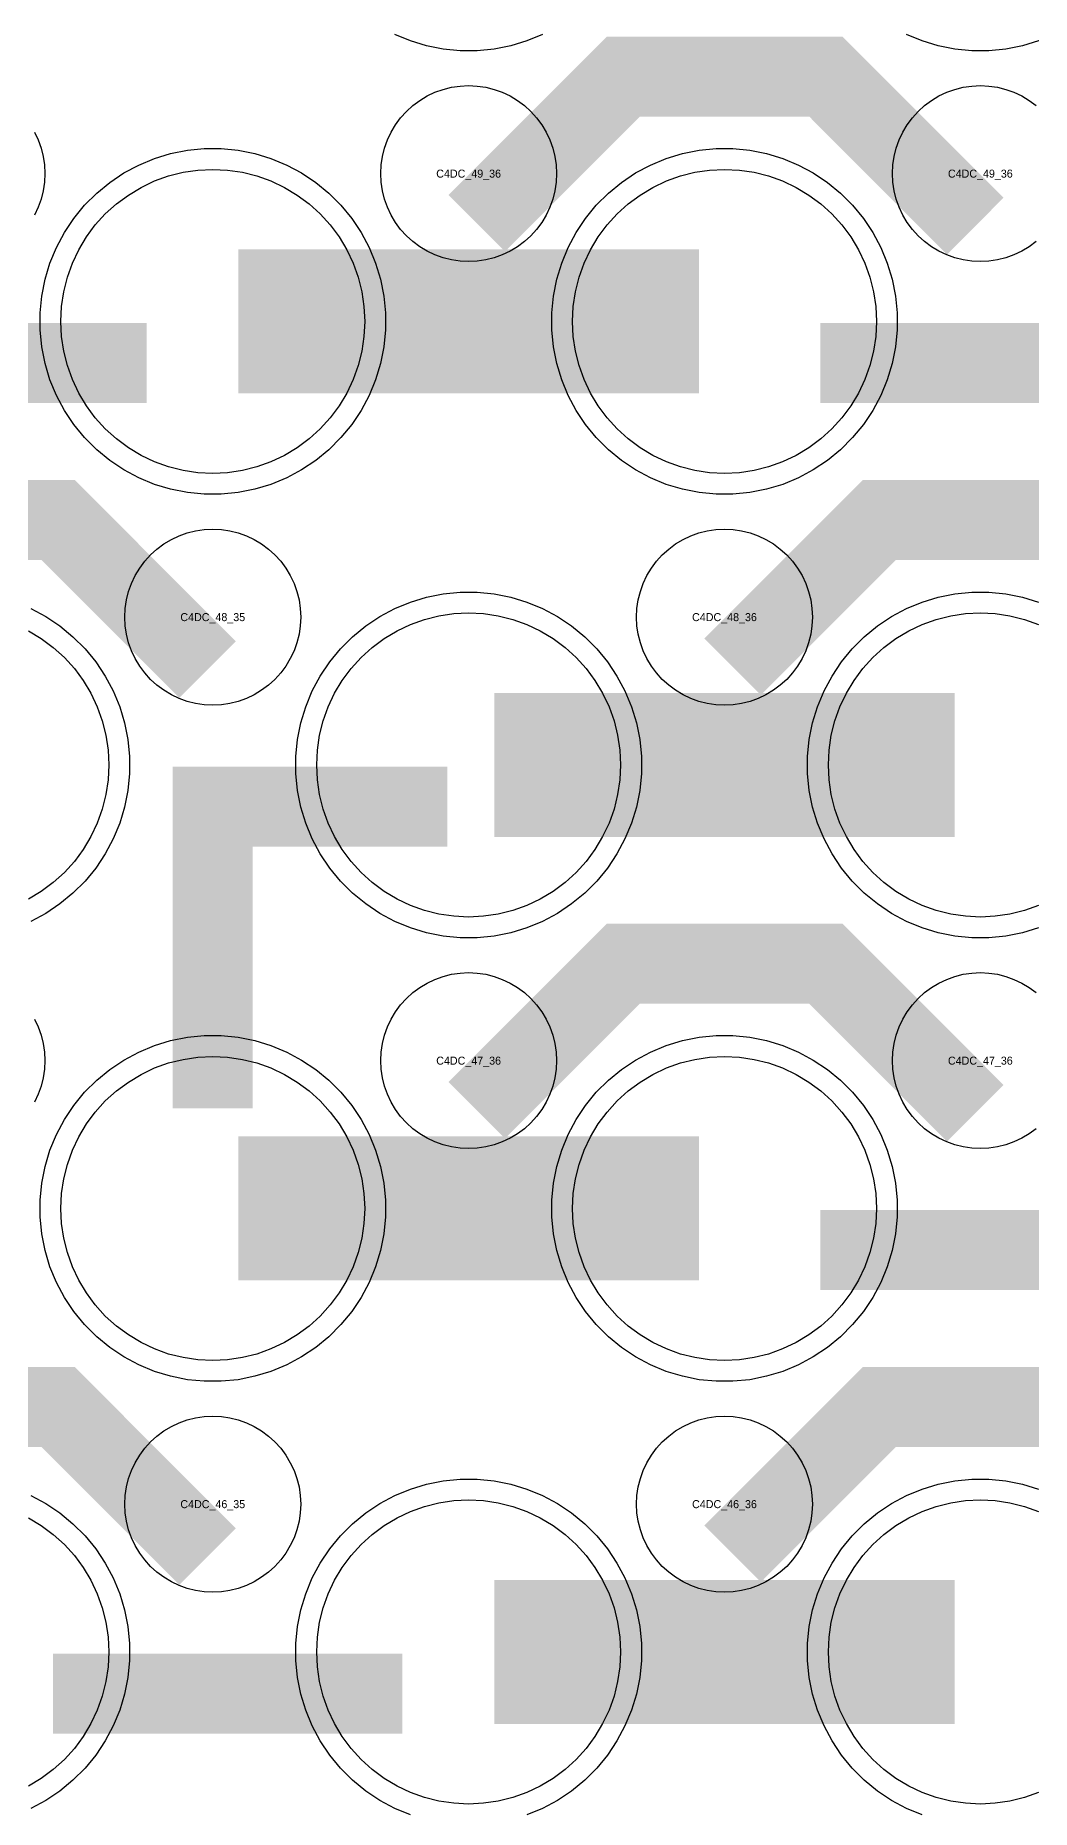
# Model space of a CAD drawing. Extents: x -11880 to 11880, y -14992 to 14992.
# Drawn here: x -615 to -304, y -8515 to -7961 of the extents above; entities that cross this region are included whole.
import ezdxf
from ezdxf.enums import TextEntityAlignment as Align

# ---------------------------------------------------------------- set-up
doc = ezdxf.new("R2010")
doc.units = 0
doc.header["$MEASUREMENT"] = 0
for name, color, linetype in [('GDS_775_DT_237', 138, 'CONTINUOUS'), ('RDL1_FS', 34, 'CONTINUOUS'), ('RDL_BS', 160, 'CONTINUOUS')]:
    doc.layers.add(name, color=color, linetype=linetype)

msp = doc.modelspace()

# ---------------------------------------------------------------- linework, layer by layer
at = {"layer": 'RDL1_FS', "color": 241, "true_color": 0xf7abae}
for points in [[(-560, -8097.434), (-564.657, -8097.205), (-569.268, -8096.521), (-573.791, -8095.389), (-578.181, -8093.817), (-582.395, -8091.825), (-586.395, -8089.427), (-590.14, -8086.649), (-593.594, -8083.519), (-596.724, -8080.065), (-599.502, -8076.32), (-601.9, -8072.32), (-603.892, -8068.106), (-605.464, -8063.716), (-606.596, -8059.193), (-607.28, -8054.582), (-607.509, -8049.925), (-607.28, -8045.268), (-606.596, -8040.657), (-605.464, -8036.134), (-603.892, -8031.744), (-601.9, -8027.53), (-599.502, -8023.53), (-596.724, -8019.785), (-593.594, -8016.331), (-590.14, -8013.201), (-586.395, -8010.423), (-582.395, -8008.025), (-578.181, -8006.033), (-573.791, -8004.461), (-569.268, -8003.329), (-564.657, -8002.645), (-560, -8002.416), (-555.343, -8002.645), (-550.732, -8003.329), (-546.209, -8004.461), (-541.819, -8006.033), (-537.605, -8008.025), (-533.605, -8010.423), (-529.86, -8013.201), (-526.406, -8016.331), (-523.276, -8019.785), (-520.498, -8023.53), (-518.1, -8027.53), (-516.108, -8031.744), (-514.536, -8036.134), (-513.404, -8040.657), (-512.72, -8045.268), (-512.491, -8049.925), (-512.72, -8054.582), (-513.404, -8059.193), (-514.536, -8063.716), (-516.108, -8068.106), (-518.1, -8072.32), (-520.498, -8076.32), (-523.276, -8080.065), (-526.406, -8083.519), (-529.86, -8086.649), (-533.605, -8089.427), (-537.605, -8091.825), (-541.819, -8093.817), (-546.209, -8095.389), (-550.732, -8096.521), (-555.343, -8097.205)], [(-400, -8097.434), (-404.657, -8097.205), (-409.268, -8096.521), (-413.791, -8095.389), (-418.181, -8093.817), (-422.395, -8091.825), (-426.395, -8089.427), (-430.14, -8086.649), (-433.594, -8083.519), (-436.724, -8080.065), (-439.502, -8076.32), (-441.9, -8072.32), (-443.892, -8068.106), (-445.464, -8063.716), (-446.596, -8059.193), (-447.28, -8054.582), (-447.509, -8049.925), (-447.28, -8045.268), (-446.596, -8040.657), (-445.464, -8036.134), (-443.892, -8031.744), (-441.9, -8027.53), (-439.502, -8023.53), (-436.724, -8019.785), (-433.594, -8016.331), (-430.14, -8013.201), (-426.395, -8010.423), (-422.395, -8008.025), (-418.181, -8006.033), (-413.791, -8004.461), (-409.268, -8003.329), (-404.657, -8002.645), (-400, -8002.416), (-395.343, -8002.645), (-390.732, -8003.329), (-386.209, -8004.461), (-381.819, -8006.033), (-377.605, -8008.025), (-373.605, -8010.423), (-369.86, -8013.201), (-366.406, -8016.331), (-363.276, -8019.785), (-360.498, -8023.53), (-358.1, -8027.53), (-356.108, -8031.744), (-354.536, -8036.134), (-353.404, -8040.657), (-352.72, -8045.268), (-352.491, -8049.925), (-352.72, -8054.582), (-353.404, -8059.193), (-354.536, -8063.716), (-356.108, -8068.106), (-358.1, -8072.32), (-360.498, -8076.32), (-363.276, -8080.065), (-366.406, -8083.519), (-369.86, -8086.649), (-373.605, -8089.427), (-377.605, -8091.825), (-381.819, -8093.817), (-386.209, -8095.389), (-390.732, -8096.521), (-395.343, -8097.205)], [(-480, -8513.124), (-484.657, -8512.895), (-489.268, -8512.211), (-493.791, -8511.079), (-498.181, -8509.507), (-502.395, -8507.515), (-506.395, -8505.117), (-510.14, -8502.339), (-513.594, -8499.209), (-516.724, -8495.755), (-519.502, -8492.01), (-521.9, -8488.01), (-523.892, -8483.796), (-525.464, -8479.406), (-526.596, -8474.883), (-527.28, -8470.272), (-527.509, -8465.615), (-527.28, -8460.958), (-526.596, -8456.347), (-525.464, -8451.824), (-523.892, -8447.434), (-521.9, -8443.22), (-519.502, -8439.22), (-516.724, -8435.475), (-513.594, -8432.021), (-510.14, -8428.891), (-506.395, -8426.113), (-502.395, -8423.715), (-498.181, -8421.723), (-493.791, -8420.151), (-489.268, -8419.019), (-484.657, -8418.335), (-480, -8418.106), (-475.343, -8418.335), (-470.732, -8419.019), (-466.209, -8420.151), (-461.819, -8421.723), (-457.605, -8423.715), (-453.605, -8426.113), (-449.86, -8428.891), (-446.406, -8432.021), (-443.276, -8435.475), (-440.498, -8439.22), (-438.1, -8443.22), (-436.108, -8447.434), (-434.536, -8451.824), (-433.404, -8456.347), (-432.72, -8460.958), (-432.491, -8465.615), (-432.72, -8470.272), (-433.404, -8474.883), (-434.536, -8479.406), (-436.108, -8483.796), (-438.1, -8488.01), (-440.498, -8492.01), (-443.276, -8495.755), (-446.406, -8499.209), (-449.86, -8502.339), (-453.605, -8505.117), (-457.605, -8507.515), (-461.819, -8509.507), (-466.209, -8511.079), (-470.732, -8512.211), (-475.343, -8512.895)]]:
    msp.add_lwpolyline(points, close=True, dxfattribs=at)
for points in [[(-551.998, -8049.925, 45, 45, 0), (-479.998, -8049.925, 45, 45, 0)], [(-479.998, -8049.925, 45, 45, 0), (-407.998, -8049.925, 45, 45, 0)], [(-471.998, -8465.615, 45, 45, 0), (-399.998, -8465.615, 45, 45, 0)], [(-399.998, -8465.615, 45, 45, 0), (-327.998, -8465.615, 45, 45, 0)]]:
    msp.add_lwpolyline(points, format="xyseb", dxfattribs=at)
at = {"layer": 'RDL1_FS'}
for points in [[(-480, -8235.999), (-484.657, -8235.77), (-489.268, -8235.086), (-493.791, -8233.954), (-498.181, -8232.382), (-502.395, -8230.39), (-506.395, -8227.992), (-510.14, -8225.214), (-513.594, -8222.084), (-516.724, -8218.63), (-519.502, -8214.885), (-521.9, -8210.885), (-523.892, -8206.671), (-525.464, -8202.281), (-526.596, -8197.758), (-527.28, -8193.147), (-527.509, -8188.49), (-527.28, -8183.833), (-526.596, -8179.222), (-525.464, -8174.699), (-523.892, -8170.309), (-521.9, -8166.095), (-519.502, -8162.095), (-516.724, -8158.35), (-513.594, -8154.896), (-510.14, -8151.766), (-506.395, -8148.988), (-502.395, -8146.59), (-498.181, -8144.598), (-493.791, -8143.026), (-489.268, -8141.894), (-484.657, -8141.21), (-480, -8140.981), (-475.343, -8141.21), (-470.732, -8141.894), (-466.209, -8143.026), (-461.819, -8144.598), (-457.605, -8146.59), (-453.605, -8148.988), (-449.86, -8151.766), (-446.406, -8154.896), (-443.276, -8158.35), (-440.498, -8162.095), (-438.1, -8166.095), (-436.108, -8170.309), (-434.536, -8174.699), (-433.404, -8179.222), (-432.72, -8183.833), (-432.491, -8188.49), (-432.72, -8193.147), (-433.404, -8197.758), (-434.536, -8202.281), (-436.108, -8206.671), (-438.1, -8210.885), (-440.498, -8214.885), (-443.276, -8218.63), (-446.406, -8222.084), (-449.86, -8225.214), (-453.605, -8227.992), (-457.605, -8230.39), (-461.819, -8232.382), (-466.209, -8233.954), (-470.732, -8235.086), (-475.343, -8235.77)], [(-560, -8374.564), (-564.657, -8374.335), (-569.268, -8373.651), (-573.791, -8372.519), (-578.181, -8370.947), (-582.395, -8368.955), (-586.395, -8366.557), (-590.14, -8363.779), (-593.594, -8360.649), (-596.724, -8357.195), (-599.502, -8353.45), (-601.9, -8349.45), (-603.892, -8345.236), (-605.464, -8340.846), (-606.596, -8336.323), (-607.28, -8331.712), (-607.509, -8327.055), (-607.28, -8322.398), (-606.596, -8317.787), (-605.464, -8313.264), (-603.892, -8308.874), (-601.9, -8304.66), (-599.502, -8300.66), (-596.724, -8296.915), (-593.594, -8293.461), (-590.14, -8290.331), (-586.395, -8287.553), (-582.395, -8285.155), (-578.181, -8283.163), (-573.791, -8281.591), (-569.268, -8280.459), (-564.657, -8279.775), (-560, -8279.546), (-555.343, -8279.775), (-550.732, -8280.459), (-546.209, -8281.591), (-541.819, -8283.163), (-537.605, -8285.155), (-533.605, -8287.553), (-529.86, -8290.331), (-526.406, -8293.461), (-523.276, -8296.915), (-520.498, -8300.66), (-518.1, -8304.66), (-516.108, -8308.874), (-514.536, -8313.264), (-513.404, -8317.787), (-512.72, -8322.398), (-512.491, -8327.055), (-512.72, -8331.712), (-513.404, -8336.323), (-514.536, -8340.846), (-516.108, -8345.236), (-518.1, -8349.45), (-520.498, -8353.45), (-523.276, -8357.195), (-526.406, -8360.649), (-529.86, -8363.779), (-533.605, -8366.557), (-537.605, -8368.955), (-541.819, -8370.947), (-546.209, -8372.519), (-550.732, -8373.651), (-555.343, -8374.335)], [(-400, -8374.564), (-404.657, -8374.335), (-409.268, -8373.651), (-413.791, -8372.519), (-418.181, -8370.947), (-422.395, -8368.955), (-426.395, -8366.557), (-430.14, -8363.779), (-433.594, -8360.649), (-436.724, -8357.195), (-439.502, -8353.45), (-441.9, -8349.45), (-443.892, -8345.236), (-445.464, -8340.846), (-446.596, -8336.323), (-447.28, -8331.712), (-447.509, -8327.055), (-447.28, -8322.398), (-446.596, -8317.787), (-445.464, -8313.264), (-443.892, -8308.874), (-441.9, -8304.66), (-439.502, -8300.66), (-436.724, -8296.915), (-433.594, -8293.461), (-430.14, -8290.331), (-426.395, -8287.553), (-422.395, -8285.155), (-418.181, -8283.163), (-413.791, -8281.591), (-409.268, -8280.459), (-404.657, -8279.775), (-400, -8279.546), (-395.343, -8279.775), (-390.732, -8280.459), (-386.209, -8281.591), (-381.819, -8283.163), (-377.605, -8285.155), (-373.605, -8287.553), (-369.86, -8290.331), (-366.406, -8293.461), (-363.276, -8296.915), (-360.498, -8300.66), (-358.1, -8304.66), (-356.108, -8308.874), (-354.536, -8313.264), (-353.404, -8317.787), (-352.72, -8322.398), (-352.491, -8327.055), (-352.72, -8331.712), (-353.404, -8336.323), (-354.536, -8340.846), (-356.108, -8345.236), (-358.1, -8349.45), (-360.498, -8353.45), (-363.276, -8357.195), (-366.406, -8360.649), (-369.86, -8363.779), (-373.605, -8366.557), (-377.605, -8368.955), (-381.819, -8370.947), (-386.209, -8372.519), (-390.732, -8373.651), (-395.343, -8374.335)]]:
    msp.add_lwpolyline(points, close=True, dxfattribs=at)
msp.add_lwpolyline([(-301.819, -8232.382), (-306.209, -8233.954), (-310.732, -8235.086), (-315.343, -8235.77), (-320, -8235.999), (-324.657, -8235.77), (-329.268, -8235.086), (-333.791, -8233.954), (-338.181, -8232.382), (-342.395, -8230.39), (-346.395, -8227.992), (-350.14, -8225.214), (-353.594, -8222.084), (-356.724, -8218.63), (-359.502, -8214.885), (-361.9, -8210.885), (-363.892, -8206.671), (-365.464, -8202.281), (-366.596, -8197.758), (-367.28, -8193.147), (-367.509, -8188.49), (-367.28, -8183.833), (-366.596, -8179.222), (-365.464, -8174.699), (-363.892, -8170.309), (-361.9, -8166.095), (-359.502, -8162.095), (-356.724, -8158.35), (-353.594, -8154.896), (-350.14, -8151.766), (-346.395, -8148.988), (-342.395, -8146.59), (-338.181, -8144.598), (-333.791, -8143.026), (-329.268, -8141.894), (-324.657, -8141.21), (-320, -8140.981), (-315.343, -8141.21), (-310.732, -8141.894), (-306.209, -8143.026), (-301.819, -8144.598)], dxfattribs=at)
at = {"layer": 'RDL1_FS', "color": 241, "true_color": 0xf7abae}
for points in [[(-617.605, -8146.59), (-613.605, -8148.988), (-609.86, -8151.766), (-606.406, -8154.896), (-603.276, -8158.35), (-600.498, -8162.095), (-598.1, -8166.095), (-596.108, -8170.309), (-594.536, -8174.699), (-593.404, -8179.222), (-592.72, -8183.833), (-592.491, -8188.49), (-592.72, -8193.147), (-593.404, -8197.758), (-594.536, -8202.281), (-596.108, -8206.671), (-598.1, -8210.885), (-600.498, -8214.885), (-603.276, -8218.63), (-606.406, -8222.084), (-609.86, -8225.214), (-613.605, -8227.992), (-617.605, -8230.39)], [(-301.819, -8509.507), (-306.209, -8511.079), (-310.732, -8512.211), (-315.343, -8512.895), (-320, -8513.124), (-324.657, -8512.895), (-329.268, -8512.211), (-333.791, -8511.079), (-338.181, -8509.507), (-342.395, -8507.515), (-346.395, -8505.117), (-350.14, -8502.339), (-353.594, -8499.209), (-356.724, -8495.755), (-359.502, -8492.01), (-361.9, -8488.01), (-363.892, -8483.796), (-365.464, -8479.406), (-366.596, -8474.883), (-367.28, -8470.272), (-367.509, -8465.615), (-367.28, -8460.958), (-366.596, -8456.347), (-365.464, -8451.824), (-363.892, -8447.434), (-361.9, -8443.22), (-359.502, -8439.22), (-356.724, -8435.475), (-353.594, -8432.021), (-350.14, -8428.891), (-346.395, -8426.113), (-342.395, -8423.715), (-338.181, -8421.723), (-333.791, -8420.151), (-329.268, -8419.019), (-324.657, -8418.335), (-320, -8418.106), (-315.343, -8418.335), (-310.732, -8419.019), (-306.209, -8420.151), (-301.819, -8421.723)], [(-617.605, -8423.715), (-613.605, -8426.113), (-609.86, -8428.891), (-606.406, -8432.021), (-603.276, -8435.475), (-600.498, -8439.22), (-598.1, -8443.22), (-596.108, -8447.434), (-594.536, -8451.824), (-593.404, -8456.347), (-592.72, -8460.958), (-592.491, -8465.615), (-592.72, -8470.272), (-593.404, -8474.883), (-594.536, -8479.406), (-596.108, -8483.796), (-598.1, -8488.01), (-600.498, -8492.01), (-603.276, -8495.755), (-606.406, -8499.209), (-609.86, -8502.339), (-613.605, -8505.117), (-617.605, -8507.515)]]:
    msp.add_lwpolyline(points, dxfattribs=at)
at = {"layer": 'RDL1_FS'}
for points in [[(-471.998, -8188.49, 45, 45, 0), (-399.998, -8188.49, 45, 45, 0)], [(-399.998, -8188.49, 45, 45, 0), (-327.998, -8188.49, 45, 45, 0)], [(-551.998, -8327.055, 45, 45, 0), (-479.998, -8327.055, 45, 45, 0)], [(-479.998, -8327.055, 45, 45, 0), (-407.998, -8327.055, 45, 45, 0)]]:
    msp.add_lwpolyline(points, format="xyseb", dxfattribs=at)
at = {"layer": 'RDL_BS', "color": 241, "true_color": 0xf7abae}
for points in [[(-456.885, -7960.235), (-461.795, -7962.266), (-466.835, -7963.797), (-472.062, -7964.843), (-477.356, -7965.36), (-482.644, -7965.36), (-487.938, -7964.843), (-493.165, -7963.797), (-498.205, -7962.266), (-503.115, -7960.235)], [(-296.885, -7960.235), (-301.795, -7962.266), (-306.835, -7963.797), (-312.062, -7964.843), (-317.356, -7965.36), (-322.644, -7965.36), (-327.938, -7964.843), (-333.165, -7963.797), (-338.205, -7962.266), (-343.115, -7960.235)], [(-616.885, -8139.615), (-612.223, -8142.107), (-607.809, -8145.054), (-603.708, -8148.416), (-599.926, -8152.198), (-596.564, -8156.299), (-593.617, -8160.713), (-591.125, -8165.375), (-589.094, -8170.285), (-587.563, -8175.325), (-586.517, -8180.552), (-586, -8185.846), (-586, -8191.134), (-586.517, -8196.428), (-587.563, -8201.655), (-589.094, -8206.695), (-591.125, -8211.605), (-593.617, -8216.267), (-596.564, -8220.681), (-599.926, -8224.782), (-603.708, -8228.564), (-607.809, -8231.926), (-612.223, -8234.873), (-616.885, -8237.365)], [(-498.205, -8516.521), (-503.115, -8514.49), (-507.777, -8511.998), (-512.191, -8509.051), (-516.292, -8505.689), (-520.074, -8501.907), (-523.436, -8497.806), (-526.383, -8493.392), (-528.875, -8488.73), (-530.906, -8483.82), (-532.437, -8478.78), (-533.483, -8473.553), (-534, -8468.259), (-534, -8462.971), (-533.483, -8457.677), (-532.437, -8452.45), (-530.906, -8447.41), (-528.875, -8442.5), (-526.383, -8437.838), (-523.436, -8433.424), (-520.074, -8429.323), (-516.292, -8425.541), (-512.191, -8422.179), (-507.777, -8419.232), (-503.115, -8416.74), (-498.205, -8414.709), (-493.165, -8413.178), (-487.938, -8412.132), (-482.644, -8411.615), (-477.356, -8411.615), (-472.062, -8412.132), (-466.835, -8413.178), (-461.795, -8414.709), (-456.885, -8416.74), (-452.223, -8419.232), (-447.809, -8422.179), (-443.708, -8425.541), (-439.926, -8429.323), (-436.564, -8433.424), (-433.617, -8437.838), (-431.125, -8442.5), (-429.094, -8447.41), (-427.563, -8452.45), (-426.517, -8457.677), (-426, -8462.971), (-426, -8468.259), (-426.517, -8473.553), (-427.563, -8478.78), (-429.094, -8483.82), (-431.125, -8488.73), (-433.617, -8493.392), (-436.564, -8497.806), (-439.926, -8501.907), (-443.708, -8505.689), (-447.809, -8509.051), (-452.223, -8511.998), (-456.885, -8514.49), (-461.795, -8516.521)], [(-338.205, -8516.521), (-343.115, -8514.49), (-347.777, -8511.998), (-352.191, -8509.051), (-356.292, -8505.689), (-360.074, -8501.907), (-363.436, -8497.806), (-366.383, -8493.392), (-368.875, -8488.73), (-370.906, -8483.82), (-372.437, -8478.78), (-373.483, -8473.553), (-374, -8468.259), (-374, -8462.971), (-373.483, -8457.677), (-372.437, -8452.45), (-370.906, -8447.41), (-368.875, -8442.5), (-366.383, -8437.838), (-363.436, -8433.424), (-360.074, -8429.323), (-356.292, -8425.541), (-352.191, -8422.179), (-347.777, -8419.232), (-343.115, -8416.74), (-338.205, -8414.709), (-333.165, -8413.178), (-327.938, -8412.132), (-322.644, -8411.615), (-317.356, -8411.615), (-312.062, -8412.132), (-306.835, -8413.178), (-301.795, -8414.709)], [(-616.885, -8416.74), (-612.223, -8419.232), (-607.809, -8422.179), (-603.708, -8425.541), (-599.926, -8429.323), (-596.564, -8433.424), (-593.617, -8437.838), (-591.125, -8442.5), (-589.094, -8447.41), (-587.563, -8452.45), (-586.517, -8457.677), (-586, -8462.971), (-586, -8468.259), (-586.517, -8473.553), (-587.563, -8478.78), (-589.094, -8483.82), (-591.125, -8488.73), (-593.617, -8493.392), (-596.564, -8497.806), (-599.926, -8501.907), (-603.708, -8505.689), (-607.809, -8509.051), (-612.223, -8511.998), (-616.885, -8514.49)]]:
    msp.add_lwpolyline(points, dxfattribs=at)
at = {"layer": 'RDL_BS'}
for points in [[(-477.438, -8019.239, 25, 25, 0), (-431.623, -7973.424, 25, 25, 0), (-398.07, -7973.424, 25, 25, 0)], [(-321.599, -8020.138, 25, 25, 0), (-368.313, -7973.424, 25, 25, 0), (-398.071, -7973.424, 25, 25, 0)], [(-561.599, -8158.703, 25, 25, 0), (-608.313, -8111.989, 25, 25, 0), (-638.071, -8111.989, 25, 25, 0)], [(-397.438, -8157.804, 25, 25, 0), (-351.623, -8111.989, 25, 25, 0), (-318.07, -8111.989, 25, 25, 0)], [(-241.599, -8158.703, 25, 25, 0), (-288.313, -8111.989, 25, 25, 0), (-318.071, -8111.989, 25, 25, 0)], [(-560, -8295.77, 25, 25, 0), (-560, -8188.993, 25, 25, 0)], [(-572.5, -8201.493, 25, 25, 0), (-486.667, -8201.493, 25, 25, 0)], [(-532.944, -8201.493, 25, 25, 0), (-491.74, -8201.493, 25, 25, 0)], [(-560, -8219.462, 25, 25, 0), (-560, -8265.082, 25, 25, 0)], [(-477.438, -8296.369, 25, 25, 0), (-431.623, -8250.554, 25, 25, 0), (-398.07, -8250.554, 25, 25, 0)], [(-321.599, -8297.268, 25, 25, 0), (-368.313, -8250.554, 25, 25, 0), (-398.071, -8250.554, 25, 25, 0)], [(-369.984, -8340.068, 25, 25, 0), (-260.719, -8340.068, 25, 25, 0)], [(-561.599, -8435.828, 25, 25, 0), (-608.313, -8389.114, 25, 25, 0), (-638.071, -8389.114, 25, 25, 0)], [(-397.438, -8434.929, 25, 25, 0), (-351.623, -8389.114, 25, 25, 0), (-318.07, -8389.114, 25, 25, 0)], [(-241.599, -8435.828, 25, 25, 0), (-288.313, -8389.114, 25, 25, 0), (-318.071, -8389.114, 25, 25, 0)]]:
    msp.add_lwpolyline(points, format="xyseb", dxfattribs=at)
for points in [[(-480, -8031.231), (-482.693, -8031.099), (-485.365, -8030.703), (-487.984, -8030.046), (-490.519, -8029.139), (-492.956, -8027.987), (-495.28, -8026.594), (-497.443, -8024.991), (-499.442, -8023.179), (-501.254, -8021.18), (-502.857, -8019.017), (-504.25, -8016.693), (-505.402, -8014.256), (-506.309, -8011.721), (-506.966, -8009.102), (-507.362, -8006.43), (-507.494, -8003.737), (-507.362, -8001.044), (-506.966, -7998.372), (-506.309, -7995.753), (-505.402, -7993.218), (-504.25, -7990.781), (-502.857, -7988.457), (-501.254, -7986.294), (-499.442, -7984.295), (-497.443, -7982.483), (-495.28, -7980.88), (-492.956, -7979.487), (-490.519, -7978.335), (-487.984, -7977.428), (-485.365, -7976.771), (-482.693, -7976.375), (-480, -7976.243), (-477.307, -7976.375), (-474.635, -7976.771), (-472.016, -7977.428), (-469.481, -7978.335), (-467.044, -7979.487), (-464.72, -7980.88), (-462.557, -7982.483), (-460.558, -7984.295), (-458.746, -7986.294), (-457.143, -7988.457), (-455.75, -7990.781), (-454.598, -7993.218), (-453.691, -7995.753), (-453.034, -7998.372), (-452.638, -8001.044), (-452.506, -8003.737), (-452.638, -8006.43), (-453.034, -8009.102), (-453.691, -8011.721), (-454.598, -8014.256), (-455.75, -8016.693), (-457.143, -8019.017), (-458.746, -8021.18), (-460.558, -8023.179), (-462.557, -8024.991), (-464.72, -8026.594), (-467.044, -8027.987), (-469.481, -8029.139), (-472.016, -8030.046), (-474.635, -8030.703), (-477.307, -8031.099)], [(-560, -8169.796), (-562.693, -8169.664), (-565.365, -8169.268), (-567.984, -8168.611), (-570.519, -8167.704), (-572.956, -8166.552), (-575.28, -8165.159), (-577.443, -8163.556), (-579.442, -8161.744), (-581.254, -8159.745), (-582.857, -8157.582), (-584.25, -8155.258), (-585.402, -8152.821), (-586.309, -8150.286), (-586.966, -8147.667), (-587.362, -8144.995), (-587.494, -8142.302), (-587.362, -8139.609), (-586.966, -8136.937), (-586.309, -8134.318), (-585.402, -8131.783), (-584.25, -8129.346), (-582.857, -8127.022), (-581.254, -8124.859), (-579.442, -8122.86), (-577.443, -8121.048), (-575.28, -8119.445), (-572.956, -8118.052), (-570.519, -8116.9), (-567.984, -8115.993), (-565.365, -8115.336), (-562.693, -8114.94), (-560, -8114.808), (-557.307, -8114.94), (-554.635, -8115.336), (-552.016, -8115.993), (-549.481, -8116.9), (-547.044, -8118.052), (-544.72, -8119.445), (-542.557, -8121.048), (-540.558, -8122.86), (-538.746, -8124.859), (-537.143, -8127.022), (-535.75, -8129.346), (-534.598, -8131.783), (-533.691, -8134.318), (-533.034, -8136.937), (-532.638, -8139.609), (-532.506, -8142.302), (-532.638, -8144.995), (-533.034, -8147.667), (-533.691, -8150.286), (-534.598, -8152.821), (-535.75, -8155.258), (-537.143, -8157.582), (-538.746, -8159.745), (-540.558, -8161.744), (-542.557, -8163.556), (-544.72, -8165.159), (-547.044, -8166.552), (-549.481, -8167.704), (-552.016, -8168.611), (-554.635, -8169.268), (-557.307, -8169.664)], [(-400, -8169.796), (-402.693, -8169.664), (-405.365, -8169.268), (-407.984, -8168.611), (-410.519, -8167.704), (-412.956, -8166.552), (-415.28, -8165.159), (-417.443, -8163.556), (-419.442, -8161.744), (-421.254, -8159.745), (-422.857, -8157.582), (-424.25, -8155.258), (-425.402, -8152.821), (-426.309, -8150.286), (-426.966, -8147.667), (-427.362, -8144.995), (-427.494, -8142.302), (-427.362, -8139.609), (-426.966, -8136.937), (-426.309, -8134.318), (-425.402, -8131.783), (-424.25, -8129.346), (-422.857, -8127.022), (-421.254, -8124.859), (-419.442, -8122.86), (-417.443, -8121.048), (-415.28, -8119.445), (-412.956, -8118.052), (-410.519, -8116.9), (-407.984, -8115.993), (-405.365, -8115.336), (-402.693, -8114.94), (-400, -8114.808), (-397.307, -8114.94), (-394.635, -8115.336), (-392.016, -8115.993), (-389.481, -8116.9), (-387.044, -8118.052), (-384.72, -8119.445), (-382.557, -8121.048), (-380.558, -8122.86), (-378.746, -8124.859), (-377.143, -8127.022), (-375.75, -8129.346), (-374.598, -8131.783), (-373.691, -8134.318), (-373.034, -8136.937), (-372.638, -8139.609), (-372.506, -8142.302), (-372.638, -8144.995), (-373.034, -8147.667), (-373.691, -8150.286), (-374.598, -8152.821), (-375.75, -8155.258), (-377.143, -8157.582), (-378.746, -8159.745), (-380.558, -8161.744), (-382.557, -8163.556), (-384.72, -8165.159), (-387.044, -8166.552), (-389.481, -8167.704), (-392.016, -8168.611), (-394.635, -8169.268), (-397.307, -8169.664)], [(-482.644, -8242.49), (-487.938, -8241.973), (-493.165, -8240.927), (-498.205, -8239.396), (-503.115, -8237.365), (-507.777, -8234.873), (-512.191, -8231.926), (-516.292, -8228.564), (-520.074, -8224.782), (-523.436, -8220.681), (-526.383, -8216.267), (-528.875, -8211.605), (-530.906, -8206.695), (-532.437, -8201.655), (-533.483, -8196.428), (-534, -8191.134), (-534, -8185.846), (-533.483, -8180.552), (-532.437, -8175.325), (-530.906, -8170.285), (-528.875, -8165.375), (-526.383, -8160.713), (-523.436, -8156.299), (-520.074, -8152.198), (-516.292, -8148.416), (-512.191, -8145.054), (-507.777, -8142.107), (-503.115, -8139.615), (-498.205, -8137.584), (-493.165, -8136.053), (-487.938, -8135.007), (-482.644, -8134.49), (-477.356, -8134.49), (-472.062, -8135.007), (-466.835, -8136.053), (-461.795, -8137.584), (-456.885, -8139.615), (-452.223, -8142.107), (-447.809, -8145.054), (-443.708, -8148.416), (-439.926, -8152.198), (-436.564, -8156.299), (-433.617, -8160.713), (-431.125, -8165.375), (-429.094, -8170.285), (-427.563, -8175.325), (-426.517, -8180.552), (-426, -8185.846), (-426, -8191.134), (-426.517, -8196.428), (-427.563, -8201.655), (-429.094, -8206.695), (-431.125, -8211.605), (-433.617, -8216.267), (-436.564, -8220.681), (-439.926, -8224.782), (-443.708, -8228.564), (-447.809, -8231.926), (-452.223, -8234.873), (-456.885, -8237.365), (-461.795, -8239.396), (-466.835, -8240.927), (-472.062, -8241.973), (-477.356, -8242.49)], [(-480, -8308.361), (-482.693, -8308.229), (-485.365, -8307.833), (-487.984, -8307.176), (-490.519, -8306.269), (-492.956, -8305.117), (-495.28, -8303.724), (-497.443, -8302.121), (-499.442, -8300.309), (-501.254, -8298.31), (-502.857, -8296.147), (-504.25, -8293.823), (-505.402, -8291.386), (-506.309, -8288.851), (-506.966, -8286.232), (-507.362, -8283.56), (-507.494, -8280.867), (-507.362, -8278.174), (-506.966, -8275.502), (-506.309, -8272.883), (-505.402, -8270.348), (-504.25, -8267.911), (-502.857, -8265.587), (-501.254, -8263.424), (-499.442, -8261.425), (-497.443, -8259.613), (-495.28, -8258.01), (-492.956, -8256.617), (-490.519, -8255.465), (-487.984, -8254.558), (-485.365, -8253.901), (-482.693, -8253.505), (-480, -8253.373), (-477.307, -8253.505), (-474.635, -8253.901), (-472.016, -8254.558), (-469.481, -8255.465), (-467.044, -8256.617), (-464.72, -8258.01), (-462.557, -8259.613), (-460.558, -8261.425), (-458.746, -8263.424), (-457.143, -8265.587), (-455.75, -8267.911), (-454.598, -8270.348), (-453.691, -8272.883), (-453.034, -8275.502), (-452.638, -8278.174), (-452.506, -8280.867), (-452.638, -8283.56), (-453.034, -8286.232), (-453.691, -8288.851), (-454.598, -8291.386), (-455.75, -8293.823), (-457.143, -8296.147), (-458.746, -8298.31), (-460.558, -8300.309), (-462.557, -8302.121), (-464.72, -8303.724), (-467.044, -8305.117), (-469.481, -8306.269), (-472.016, -8307.176), (-474.635, -8307.833), (-477.307, -8308.229)], [(-562.644, -8381.055), (-567.938, -8380.538), (-573.165, -8379.492), (-578.205, -8377.961), (-583.115, -8375.93), (-587.777, -8373.438), (-592.191, -8370.491), (-596.292, -8367.129), (-600.074, -8363.347), (-603.436, -8359.246), (-606.383, -8354.832), (-608.875, -8350.17), (-610.906, -8345.26), (-612.437, -8340.22), (-613.483, -8334.993), (-614, -8329.699), (-614, -8324.411), (-613.483, -8319.117), (-612.437, -8313.89), (-610.906, -8308.85), (-608.875, -8303.94), (-606.383, -8299.278), (-603.436, -8294.864), (-600.074, -8290.763), (-596.292, -8286.981), (-592.191, -8283.619), (-587.777, -8280.672), (-583.115, -8278.18), (-578.205, -8276.149), (-573.165, -8274.618), (-567.938, -8273.572), (-562.644, -8273.055), (-557.356, -8273.055), (-552.062, -8273.572), (-546.835, -8274.618), (-541.795, -8276.149), (-536.885, -8278.18), (-532.223, -8280.672), (-527.809, -8283.619), (-523.708, -8286.981), (-519.926, -8290.763), (-516.564, -8294.864), (-513.617, -8299.278), (-511.125, -8303.94), (-509.094, -8308.85), (-507.563, -8313.89), (-506.517, -8319.117), (-506, -8324.411), (-506, -8329.699), (-506.517, -8334.993), (-507.563, -8340.22), (-509.094, -8345.26), (-511.125, -8350.17), (-513.617, -8354.832), (-516.564, -8359.246), (-519.926, -8363.347), (-523.708, -8367.129), (-527.809, -8370.491), (-532.223, -8373.438), (-536.885, -8375.93), (-541.795, -8377.961), (-546.835, -8379.492), (-552.062, -8380.538), (-557.356, -8381.055)], [(-402.644, -8381.055), (-407.938, -8380.538), (-413.165, -8379.492), (-418.205, -8377.961), (-423.115, -8375.93), (-427.777, -8373.438), (-432.191, -8370.491), (-436.292, -8367.129), (-440.074, -8363.347), (-443.436, -8359.246), (-446.383, -8354.832), (-448.875, -8350.17), (-450.906, -8345.26), (-452.437, -8340.22), (-453.483, -8334.993), (-454, -8329.699), (-454, -8324.411), (-453.483, -8319.117), (-452.437, -8313.89), (-450.906, -8308.85), (-448.875, -8303.94), (-446.383, -8299.278), (-443.436, -8294.864), (-440.074, -8290.763), (-436.292, -8286.981), (-432.191, -8283.619), (-427.777, -8280.672), (-423.115, -8278.18), (-418.205, -8276.149), (-413.165, -8274.618), (-407.938, -8273.572), (-402.644, -8273.055), (-397.356, -8273.055), (-392.062, -8273.572), (-386.835, -8274.618), (-381.795, -8276.149), (-376.885, -8278.18), (-372.223, -8280.672), (-367.809, -8283.619), (-363.708, -8286.981), (-359.926, -8290.763), (-356.564, -8294.864), (-353.617, -8299.278), (-351.125, -8303.94), (-349.094, -8308.85), (-347.563, -8313.89), (-346.517, -8319.117), (-346, -8324.411), (-346, -8329.699), (-346.517, -8334.993), (-347.563, -8340.22), (-349.094, -8345.26), (-351.125, -8350.17), (-353.617, -8354.832), (-356.564, -8359.246), (-359.926, -8363.347), (-363.708, -8367.129), (-367.809, -8370.491), (-372.223, -8373.438), (-376.885, -8375.93), (-381.795, -8377.961), (-386.835, -8379.492), (-392.062, -8380.538), (-397.356, -8381.055)], [(-560, -8446.921), (-562.693, -8446.789), (-565.365, -8446.393), (-567.984, -8445.736), (-570.519, -8444.829), (-572.956, -8443.677), (-575.28, -8442.284), (-577.443, -8440.681), (-579.442, -8438.869), (-581.254, -8436.87), (-582.857, -8434.707), (-584.25, -8432.383), (-585.402, -8429.946), (-586.309, -8427.411), (-586.966, -8424.792), (-587.362, -8422.12), (-587.494, -8419.427), (-587.362, -8416.734), (-586.966, -8414.062), (-586.309, -8411.443), (-585.402, -8408.908), (-584.25, -8406.471), (-582.857, -8404.147), (-581.254, -8401.984), (-579.442, -8399.985), (-577.443, -8398.173), (-575.28, -8396.57), (-572.956, -8395.177), (-570.519, -8394.025), (-567.984, -8393.118), (-565.365, -8392.461), (-562.693, -8392.065), (-560, -8391.933), (-557.307, -8392.065), (-554.635, -8392.461), (-552.016, -8393.118), (-549.481, -8394.025), (-547.044, -8395.177), (-544.72, -8396.57), (-542.557, -8398.173), (-540.558, -8399.985), (-538.746, -8401.984), (-537.143, -8404.147), (-535.75, -8406.471), (-534.598, -8408.908), (-533.691, -8411.443), (-533.034, -8414.062), (-532.638, -8416.734), (-532.506, -8419.427), (-532.638, -8422.12), (-533.034, -8424.792), (-533.691, -8427.411), (-534.598, -8429.946), (-535.75, -8432.383), (-537.143, -8434.707), (-538.746, -8436.87), (-540.558, -8438.869), (-542.557, -8440.681), (-544.72, -8442.284), (-547.044, -8443.677), (-549.481, -8444.829), (-552.016, -8445.736), (-554.635, -8446.393), (-557.307, -8446.789)], [(-400, -8446.921), (-402.693, -8446.789), (-405.365, -8446.393), (-407.984, -8445.736), (-410.519, -8444.829), (-412.956, -8443.677), (-415.28, -8442.284), (-417.443, -8440.681), (-419.442, -8438.869), (-421.254, -8436.87), (-422.857, -8434.707), (-424.25, -8432.383), (-425.402, -8429.946), (-426.309, -8427.411), (-426.966, -8424.792), (-427.362, -8422.12), (-427.494, -8419.427), (-427.362, -8416.734), (-426.966, -8414.062), (-426.309, -8411.443), (-425.402, -8408.908), (-424.25, -8406.471), (-422.857, -8404.147), (-421.254, -8401.984), (-419.442, -8399.985), (-417.443, -8398.173), (-415.28, -8396.57), (-412.956, -8395.177), (-410.519, -8394.025), (-407.984, -8393.118), (-405.365, -8392.461), (-402.693, -8392.065), (-400, -8391.933), (-397.307, -8392.065), (-394.635, -8392.461), (-392.016, -8393.118), (-389.481, -8394.025), (-387.044, -8395.177), (-384.72, -8396.57), (-382.557, -8398.173), (-380.558, -8399.985), (-378.746, -8401.984), (-377.143, -8404.147), (-375.75, -8406.471), (-374.598, -8408.908), (-373.691, -8411.443), (-373.034, -8414.062), (-372.638, -8416.734), (-372.506, -8419.427), (-372.638, -8422.12), (-373.034, -8424.792), (-373.691, -8427.411), (-374.598, -8429.946), (-375.75, -8432.383), (-377.143, -8434.707), (-378.746, -8436.87), (-380.558, -8438.869), (-382.557, -8440.681), (-384.72, -8442.284), (-387.044, -8443.677), (-389.481, -8444.829), (-392.016, -8445.736), (-394.635, -8446.393), (-397.307, -8446.789)]]:
    msp.add_lwpolyline(points, close=True, dxfattribs=at)
for points in [[(-302.557, -8024.991), (-304.72, -8026.594), (-307.044, -8027.987), (-309.481, -8029.139), (-312.016, -8030.046), (-314.635, -8030.703), (-317.307, -8031.099), (-320, -8031.231), (-322.693, -8031.099), (-325.365, -8030.703), (-327.984, -8030.046), (-330.519, -8029.139), (-332.956, -8027.987), (-335.28, -8026.594), (-337.443, -8024.991), (-339.442, -8023.179), (-341.254, -8021.18), (-342.857, -8019.017), (-344.25, -8016.693), (-345.402, -8014.256), (-346.309, -8011.721), (-346.966, -8009.102), (-347.362, -8006.43), (-347.494, -8003.737), (-347.362, -8001.044), (-346.966, -7998.372), (-346.309, -7995.753), (-345.402, -7993.218), (-344.25, -7990.781), (-342.857, -7988.457), (-341.254, -7986.294), (-339.442, -7984.295), (-337.443, -7982.483), (-335.28, -7980.88), (-332.956, -7979.487), (-330.519, -7978.335), (-327.984, -7977.428), (-325.365, -7976.771), (-322.693, -7976.375), (-320, -7976.243), (-317.307, -7976.375), (-314.635, -7976.771), (-312.016, -7977.428), (-309.481, -7978.335), (-307.044, -7979.487), (-304.72, -7980.88), (-302.557, -7982.483)], [(-615.75, -7990.781), (-614.598, -7993.218), (-613.691, -7995.753), (-613.034, -7998.372), (-612.638, -8001.044), (-612.506, -8003.737), (-612.638, -8006.43), (-613.034, -8009.102), (-613.691, -8011.721), (-614.598, -8014.256), (-615.75, -8016.693)], [(-301.795, -8239.396), (-306.835, -8240.927), (-312.062, -8241.973), (-317.356, -8242.49), (-322.644, -8242.49), (-327.938, -8241.973), (-333.165, -8240.927), (-338.205, -8239.396), (-343.115, -8237.365), (-347.777, -8234.873), (-352.191, -8231.926), (-356.292, -8228.564), (-360.074, -8224.782), (-363.436, -8220.681), (-366.383, -8216.267), (-368.875, -8211.605), (-370.906, -8206.695), (-372.437, -8201.655), (-373.483, -8196.428), (-374, -8191.134), (-374, -8185.846), (-373.483, -8180.552), (-372.437, -8175.325), (-370.906, -8170.285), (-368.875, -8165.375), (-366.383, -8160.713), (-363.436, -8156.299), (-360.074, -8152.198), (-356.292, -8148.416), (-352.191, -8145.054), (-347.777, -8142.107), (-343.115, -8139.615), (-338.205, -8137.584), (-333.165, -8136.053), (-327.938, -8135.007), (-322.644, -8134.49), (-317.356, -8134.49), (-312.062, -8135.007), (-306.835, -8136.053), (-301.795, -8137.584)], [(-302.557, -8302.121), (-304.72, -8303.724), (-307.044, -8305.117), (-309.481, -8306.269), (-312.016, -8307.176), (-314.635, -8307.833), (-317.307, -8308.229), (-320, -8308.361), (-322.693, -8308.229), (-325.365, -8307.833), (-327.984, -8307.176), (-330.519, -8306.269), (-332.956, -8305.117), (-335.28, -8303.724), (-337.443, -8302.121), (-339.442, -8300.309), (-341.254, -8298.31), (-342.857, -8296.147), (-344.25, -8293.823), (-345.402, -8291.386), (-346.309, -8288.851), (-346.966, -8286.232), (-347.362, -8283.56), (-347.494, -8280.867), (-347.362, -8278.174), (-346.966, -8275.502), (-346.309, -8272.883), (-345.402, -8270.348), (-344.25, -8267.911), (-342.857, -8265.587), (-341.254, -8263.424), (-339.442, -8261.425), (-337.443, -8259.613), (-335.28, -8258.01), (-332.956, -8256.617), (-330.519, -8255.465), (-327.984, -8254.558), (-325.365, -8253.901), (-322.693, -8253.505), (-320, -8253.373), (-317.307, -8253.505), (-314.635, -8253.901), (-312.016, -8254.558), (-309.481, -8255.465), (-307.044, -8256.617), (-304.72, -8258.01), (-302.557, -8259.613)], [(-615.75, -8267.911), (-614.598, -8270.348), (-613.691, -8272.883), (-613.034, -8275.502), (-612.638, -8278.174), (-612.506, -8280.867), (-612.638, -8283.56), (-613.034, -8286.232), (-613.691, -8288.851), (-614.598, -8291.386), (-615.75, -8293.823)]]:
    msp.add_lwpolyline(points, dxfattribs=at)
at = {"layer": 'RDL_BS', "color": 241, "true_color": 0xf7abae}
for points in [[(-562.644, -8103.925), (-567.938, -8103.408), (-573.165, -8102.362), (-578.205, -8100.831), (-583.115, -8098.8), (-587.777, -8096.308), (-592.191, -8093.361), (-596.292, -8089.999), (-600.074, -8086.217), (-603.436, -8082.116), (-606.383, -8077.702), (-608.875, -8073.04), (-610.906, -8068.13), (-612.437, -8063.09), (-613.483, -8057.863), (-614, -8052.569), (-614, -8047.281), (-613.483, -8041.987), (-612.437, -8036.76), (-610.906, -8031.72), (-608.875, -8026.81), (-606.383, -8022.148), (-603.436, -8017.734), (-600.074, -8013.633), (-596.292, -8009.851), (-592.191, -8006.489), (-587.777, -8003.542), (-583.115, -8001.05), (-578.205, -7999.019), (-573.165, -7997.488), (-567.938, -7996.442), (-562.644, -7995.925), (-557.356, -7995.925), (-552.062, -7996.442), (-546.835, -7997.488), (-541.795, -7999.019), (-536.885, -8001.05), (-532.223, -8003.542), (-527.809, -8006.489), (-523.708, -8009.851), (-519.926, -8013.633), (-516.564, -8017.734), (-513.617, -8022.148), (-511.125, -8026.81), (-509.094, -8031.72), (-507.563, -8036.76), (-506.517, -8041.987), (-506, -8047.281), (-506, -8052.569), (-506.517, -8057.863), (-507.563, -8063.09), (-509.094, -8068.13), (-511.125, -8073.04), (-513.617, -8077.702), (-516.564, -8082.116), (-519.926, -8086.217), (-523.708, -8089.999), (-527.809, -8093.361), (-532.223, -8096.308), (-536.885, -8098.8), (-541.795, -8100.831), (-546.835, -8102.362), (-552.062, -8103.408), (-557.356, -8103.925)], [(-402.644, -8103.925), (-407.938, -8103.408), (-413.165, -8102.362), (-418.205, -8100.831), (-423.115, -8098.8), (-427.777, -8096.308), (-432.191, -8093.361), (-436.292, -8089.999), (-440.074, -8086.217), (-443.436, -8082.116), (-446.383, -8077.702), (-448.875, -8073.04), (-450.906, -8068.13), (-452.437, -8063.09), (-453.483, -8057.863), (-454, -8052.569), (-454, -8047.281), (-453.483, -8041.987), (-452.437, -8036.76), (-450.906, -8031.72), (-448.875, -8026.81), (-446.383, -8022.148), (-443.436, -8017.734), (-440.074, -8013.633), (-436.292, -8009.851), (-432.191, -8006.489), (-427.777, -8003.542), (-423.115, -8001.05), (-418.205, -7999.019), (-413.165, -7997.488), (-407.938, -7996.442), (-402.644, -7995.925), (-397.356, -7995.925), (-392.062, -7996.442), (-386.835, -7997.488), (-381.795, -7999.019), (-376.885, -8001.05), (-372.223, -8003.542), (-367.809, -8006.489), (-363.708, -8009.851), (-359.926, -8013.633), (-356.564, -8017.734), (-353.617, -8022.148), (-351.125, -8026.81), (-349.094, -8031.72), (-347.563, -8036.76), (-346.517, -8041.987), (-346, -8047.281), (-346, -8052.569), (-346.517, -8057.863), (-347.563, -8063.09), (-349.094, -8068.13), (-351.125, -8073.04), (-353.617, -8077.702), (-356.564, -8082.116), (-359.926, -8086.217), (-363.708, -8089.999), (-367.809, -8093.361), (-372.223, -8096.308), (-376.885, -8098.8), (-381.795, -8100.831), (-386.835, -8102.362), (-392.062, -8103.408), (-397.356, -8103.925)]]:
    msp.add_lwpolyline(points, close=True, dxfattribs=at)
for points in [[(-689.984, -8062.938, 25, 25, 0), (-580.719, -8062.938, 25, 25, 0)], [(-369.984, -8062.938, 25, 25, 0), (-260.719, -8062.938, 25, 25, 0)], [(-609.984, -8478.628, 25, 25, 0), (-500.719, -8478.628, 25, 25, 0)]]:
    msp.add_lwpolyline(points, format="xyseb", dxfattribs=at)

# ---------------------------------------------------------------- texts
at = {"layer": 'GDS_775_DT_237'}
for s, p in [('C4DC_49_36', (-480, -8003.737)), ('C4DC_49_36', (-480, -8003.737)), ('C4DC_49_36', (-320, -8003.737)), ('C4DC_49_36', (-320, -8003.737)), ('C4DC_48_35', (-560, -8142.302)), ('C4DC_48_35', (-560, -8142.302)), ('C4DC_48_36', (-400, -8142.302)), ('C4DC_48_36', (-400, -8142.302)), ('C4DC_47_36', (-480, -8280.867)), ('C4DC_47_36', (-480, -8280.867)), ('C4DC_47_36', (-320, -8280.867)), ('C4DC_47_36', (-320, -8280.867)), ('C4DC_46_35', (-560, -8419.427)), ('C4DC_46_35', (-560, -8419.427)), ('C4DC_46_36', (-400, -8419.427)), ('C4DC_46_36', (-400, -8419.427))]:
    msp.add_text(s, height=2.5, dxfattribs=at).set_placement(p, align=Align.MIDDLE_CENTER)

doc.saveas('drawing.dxf')
